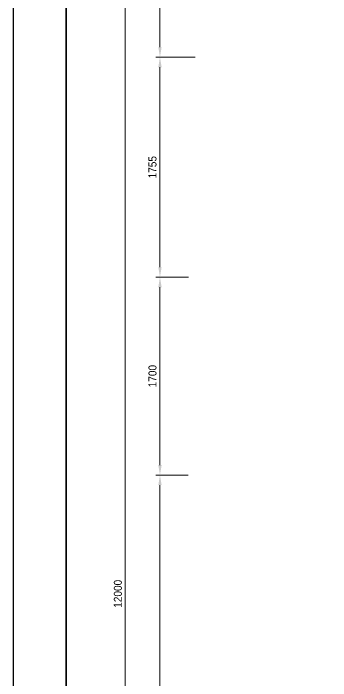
# Model space of a CAD drawing. Header units: millimetres. Extents: x 330554 to 656471, y 11007 to 130943.
# Drawn here: x 383912 to 386291, y 95801 to 100805 of the extents above; entities that cross this region are included whole.
import ezdxf

# ---------------------------------------------------------------- set-up
doc = ezdxf.new("R2010")
doc.units = ezdxf.units.MM
doc.header["$LTSCALE"] = 6
doc.layers.add('DIM', color=4, linetype='Continuous', lineweight=13)
doc.layers.add('netlonkhungten', color=32, linetype='Continuous', lineweight=35)
doc.styles.add('VNI-HELVE', font='VHELVEN.TTF', dxfattribs={"width": 0.9})
doc.dimstyles.new('D50', dxfattribs={"dimtxt": 60, "dimasz": 75, "dimexe": 30, "dimexo": 50, "dimgap": 25, "dimtad": 1, "dimdec": 0, "dimdsep": 46, "dimtxsty": 'VNI-HELVE', "dimcen": 0, "dimclrd": 256, "dimclre": 256, "dimclrt": 7, "dimadec": 0, "dimazin": 0, "dimtfac": 1, "dimtdec": 0, "dimtmove": 1, "dimatfit": 3, "dimfxl": 1, "dimtolj": 1, "dimtzin": 0, "dimlwd": -1, "dimlwe": -1, "dimarcsym": 0})

# ---------------------------------------------------------------- blocks, each defined once
blk = doc.blocks.new('*D642')
at = {"layer": 'Defpoints', "color": 0, "transparency": 16777216}
for p in [(385273.4, 102176.4), (385011.3, 100476.3), (385324.2, 100476.3)]:
    blk.add_point(p, dxfattribs=at)
at = {"layer": 'DIM', "transparency": 16777216}
for p, q in [((385223.4, 102176.4), (384981.3, 102176.4)), ((385011.3, 102101.4), (385011.3, 100551.3)), ((385274.2, 100476.3), (384981.3, 100476.3))]:
    blk.add_line(p, q, dxfattribs=at)
for points in [[(384998.8, 102101.4), (385023.8, 102101.4), (385011.3, 102176.4)], [(384998.8, 100551.3), (385023.8, 100551.3), (385011.3, 100476.3)]]:
    blk.add_solid(points, dxfattribs=at)
at = {"layer": 'DIM', "color": 7, "transparency": 16777216, "insert": (384955.4, 101326.4), "char_height": 60, "attachment_point": 5, "rotation": 90, "style": 'VNI-HELVE'}
blk.add_mtext('\\A1;1950', dxfattribs=at)
blk = doc.blocks.new('*D643')
at = {"layer": 'Defpoints', "color": 0, "transparency": 16777216}
for p in [(385011.3, 100476.3), (385324.2, 100476.3), (385274.1, 98826.3)]:
    blk.add_point(p, dxfattribs=at)
at = {"layer": 'DIM', "transparency": 16777216}
for p, q in [((385274.2, 100476.3), (384981.3, 100476.3)), ((385011.3, 98901.3), (385011.3, 100401.3)), ((385224.1, 98826.3), (384981.3, 98826.3))]:
    blk.add_line(p, q, dxfattribs=at)
for points in [[(384998.8, 100401.3), (385023.8, 100401.3), (385011.3, 100476.3)], [(384998.8, 98901.3), (385023.8, 98901.3), (385011.3, 98826.3)]]:
    blk.add_solid(points, dxfattribs=at)
at = {"layer": 'DIM', "color": 7, "transparency": 16777216, "insert": (384955.4, 99651.3), "char_height": 60, "attachment_point": 5, "rotation": 90, "style": 'VNI-HELVE'}
blk.add_mtext('\\A1;1755', dxfattribs=at)
blk = doc.blocks.new('*D645')
at = {"layer": 'Defpoints', "color": 0, "transparency": 16777216}
for p in [(385011.3, 98826.3), (385274.1, 98826.3), (385271.8, 97342.8)]:
    blk.add_point(p, dxfattribs=at)
at = {"layer": 'DIM', "transparency": 16777216}
for p, q in [((385224.1, 98826.3), (384981.3, 98826.3)), ((385011.3, 97417.8), (385011.3, 98751.3)), ((385221.8, 97342.8), (384981.3, 97342.8))]:
    blk.add_line(p, q, dxfattribs=at)
for points in [[(384998.8, 98751.3), (385023.8, 98751.3), (385011.3, 98826.3)], [(384998.8, 97417.8), (385023.8, 97417.8), (385011.3, 97342.8)]]:
    blk.add_solid(points, dxfattribs=at)
at = {"layer": 'DIM', "color": 7, "transparency": 16777216, "insert": (384955.4, 98084.6), "char_height": 60, "attachment_point": 5, "rotation": 90, "style": 'VNI-HELVE'}
blk.add_mtext('\\A1;1700', dxfattribs=at)
blk = doc.blocks.new('*D646')
at = {"layer": 'Defpoints', "color": 0, "transparency": 16777216}
for p in [(385271.8, 97342.8), (385011.3, 92907.4), (385264.1, 92907.4)]:
    blk.add_point(p, dxfattribs=at)
at = {"layer": 'DIM', "transparency": 16777216}
for p, q in [((385221.8, 97342.8), (384981.3, 97342.8)), ((385011.3, 97267.8), (385011.3, 92982.4)), ((385214.1, 92907.4), (384981.3, 92907.4))]:
    blk.add_line(p, q, dxfattribs=at)
for points in [[(384998.8, 97267.8), (385023.8, 97267.8), (385011.3, 97342.8)], [(384998.8, 92982.4), (385023.8, 92982.4), (385011.3, 92907.4)]]:
    blk.add_solid(points, dxfattribs=at)
at = {"layer": 'DIM', "color": 7, "transparency": 16777216, "insert": (384955.4, 95125.1), "char_height": 60, "attachment_point": 5, "rotation": 90, "style": 'VNI-HELVE'}
blk.add_mtext('\\A1;4570', dxfattribs=at)
blk = doc.blocks.new('*D648')
at = {"layer": 'Defpoints', "color": 0, "transparency": 16777216}
for p in [(384751.4, 102406.5), (384981.3, 102406.5), (384981.3, 91207.4)]:
    blk.add_point(p, dxfattribs=at)
at = {"layer": 'DIM', "transparency": 16777216}
for p, q in [((384931.3, 102406.5), (384721.4, 102406.5)), ((384751.4, 91282.4), (384751.4, 102331.5)), ((384931.3, 91207.4), (384721.4, 91207.4))]:
    blk.add_line(p, q, dxfattribs=at)
for points in [[(384738.9, 102331.5), (384763.9, 102331.5), (384751.4, 102406.5)], [(384738.9, 91282.4), (384763.9, 91282.4), (384751.4, 91207.4)]]:
    blk.add_solid(points, dxfattribs=at)
at = {"layer": 'DIM', "color": 7, "transparency": 16777216, "insert": (384695.6, 96452.2), "char_height": 60, "attachment_point": 5, "rotation": 90, "style": 'VNI-HELVE'}
blk.add_mtext('\\A1;12000', dxfattribs=at)

msp = doc.modelspace()

# ---------------------------------------------------------------- linework, layer by layer
at = {"layer": 'Defpoints'}
msp.add_lwpolyline([(383911.617, 103787.103), (405295.617, 103787.103), (405295.617, 88667.103), (383911.617, 88667.103)], close=True, dxfattribs=at)
at = {"layer": 'netlonkhungten'}
msp.add_lwpolyline([(384306.839, 102788.538), (404970.839, 102788.538), (404970.839, 88892.538), (384306.839, 88892.538)], close=True, dxfattribs=at)

# ---------------------------------------------------------------- dimensions: what is measured, and where the dimension line sits
at = {"layer": 'DIM'}
for base, p1, p2, text, picture, middle in [((384751.392, 102406.465), (384981.258, 91207.397), (384981.258, 102406.465), '12000', '*D648', (384751.392, 96452.229)), ((385011.258, 98826.345), (385271.82, 97342.842), (385274.072, 98826.345), '1700', '*D645', (385011.258, 98084.593))]:
    dim = msp.add_linear_dim(base=base, p1=p1, p2=p2, angle=90, text=text, dimstyle='D50', dxfattribs=at)
    dim.commit()
    dim.dimension.update_dxf_attribs({"geometry": picture, "text_midpoint": middle, "dimtype": 160})
for base, p1, p2, text, picture, middle in [((385011.258, 100476.345), (385273.418, 102176.405), (385324.158, 100476.345), '1950', '*D642', (384955.422, 101326.375)), ((385011.258, 100476.345), (385274.072, 98826.345), (385324.158, 100476.345), '1755', '*D643', (384955.422, 99651.345)), ((385011.258, 92907.397), (385271.82, 97342.842), (385264.062, 92907.397), '4570', '*D646', (384955.422, 95125.12))]:
    dim = msp.add_linear_dim(base=base, p1=p1, p2=p2, angle=90, text=text, dimstyle='D50', dxfattribs=at)
    dim.commit()
    dim.dimension.update_dxf_attribs({"geometry": picture, "text_midpoint": middle})

doc.saveas('drawing.dxf')
